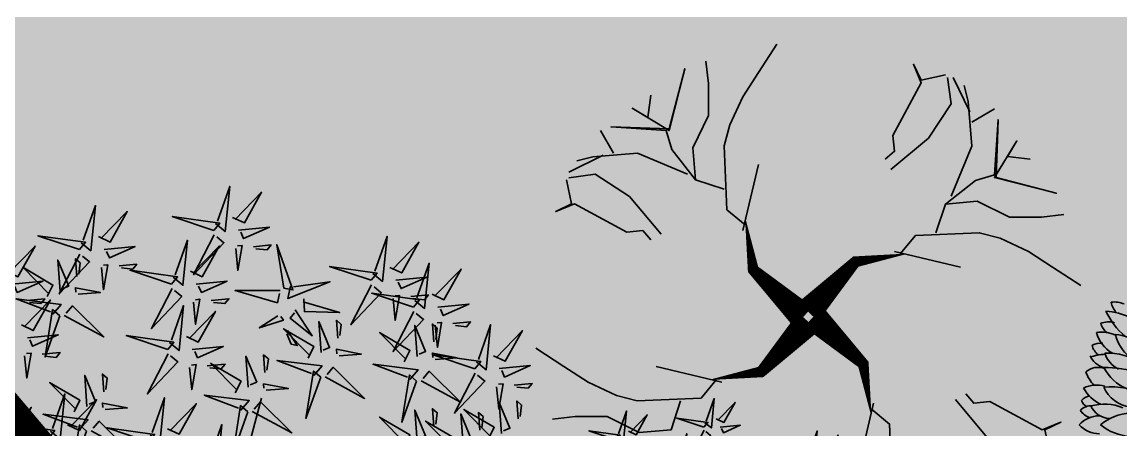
# Model space of a CAD drawing. Header units: millimetres. Extents: x -620 to 116137, y -21481 to 17762.
# Drawn here: x 12518 to 13540, y 8261 to 8640 of the extents above; entities that cross this region are included whole.
import ezdxf

# ---------------------------------------------------------------- set-up
doc = ezdxf.new("R2010")
doc.units = ezdxf.units.MM
doc.header["$LTSCALE"] = 150
doc.linetypes.add('1625E_Roof Plan$0$DASHED', pattern=[0.75, 0.5, -0.25])
doc.layers.add('1625_East Villa$0$ad-Landscape', color=7, linetype='Continuous', lineweight=35, true_color=0x007f00)
doc.layers.add('1625_East Villa$0$ad-Landscape 2', color=7, linetype='Continuous', lineweight=35, true_color=0x264c00)
doc.layers.add('1625_East Villa$0$ad-Verandah', color=7, linetype='Continuous', true_color=0xa57c52)
doc.layers.add('1625E_Roof Plan$0$ad-Secondary Roof', color=6, linetype='Continuous')

# ---------------------------------------------------------------- blocks, each defined once
blk = doc.blocks.new('1625_East Villa$0$bamboo')
at = {"layer": '1625_East Villa$0$ad-Landscape'}
for points in [[(-1212, 689.6), (-1192.2, 648), (-1301.2, 587.1), (-1204.9, 680.9)], [(-1166.4, 669.3), (-1176.9, 559.2), (-1136.4, 650.5), (-1159.3, 660.7)], [(-1121.7, 544.2), (-1162.9, 523.5), (-1225.9, 631.2), (-1130.2, 536.9)], [(-1059.9, 523.7), (-1093.8, 494.6), (-1113.3, 654.4), (-1067.1, 532.2)], [(-1020.9, 635), (-1001.1, 593.4), (-1110, 532.6), (-1013.8, 626.4)], [(-910.8, 624.4), (-832.2, 616.8), (-921, 601.5), (-919.5, 617.3)], [(-1108, 616), (-1114, 553.1), (-1096.8, 567.3), (-1100.9, 607.4)], [(-975.2, 614.7), (-985.8, 504.7), (-945.3, 596), (-968.1, 606.1)], [(-1288.8, 429.3), (-1338.2, 576.9), (-1314.7, 408), (-1288.8, 429.3)], [(-1053.8, 499.5), (-907.2, 551.9), (-1075.6, 524.9), (-1053.8, 499.5)], [(-916.9, 561.5), (-922.9, 498.6), (-905.6, 512.8), (-909.7, 552.9)], [(-1273.1, 427.7), (-1131.2, 501.3), (-1244.7, 393.3), (-1266, 419.1)], [(-1141, 498.1), (-1251.3, 506.4), (-1159.2, 467.8), (-1149.5, 490.8)], [(-1055, 483.7), (-978.6, 343.4), (-1088.9, 454.6), (-1063.5, 476.4)], [(-1193.1, 438.6), (-1256.1, 443.4), (-1241.5, 426.4), (-1201.6, 431.4)], [(-1130.1, 433.9), (-1136.1, 355.2), (-1153.1, 443.6), (-1137.4, 442.4)], [(-1313.2, 423.7), (-1284.7, 389.2), (-1445, 373), (-1321.8, 416.6)], [(-1334.9, 362.3), (-1315.1, 320.7), (-1424, 259.8), (-1327.8, 353.7)], [(-1224.9, 351.7), (-1146.2, 344), (-1235, 328.8), (-1233.5, 344.6)], [(-1289.2, 342), (-1299.8, 231.9), (-1259.3, 323.3), (-1282.1, 333.4)], [(-1230.9, 288.8), (-1236.9, 225.9), (-1219.6, 240.1), (-1223.8, 280.1)], [(-1166, 102), (-1215.3, 249.6), (-1191.8, 80.7), (-1166, 102)], [(-933.9, 115.6), (-983.2, 263.3), (-959.7, 94.3), (-933.9, 115.6)], [(-1150.2, 100.5), (-1008.3, 174), (-1121.8, 66), (-1143.1, 91.9)], [(-1357.1, -48), (-1406.5, 99.6), (-1382.9, -69.3), (-1357.1, -48)], [(-1190.3, 96.4), (-1161.9, 61.9), (-1322.1, 45.7), (-1198.9, 89.3)], [(-958.2, 110.1), (-929.8, 75.6), (-1090, 59.3), (-966.8, 103)], [(-979.9, 48.7), (-960.1, 7.1), (-1069.1, -53.8), (-972.8, 40.1)], [(-1341.4, -49.5), (-1199.5, 24), (-1312.9, -84), (-1334.3, -58.1)], [(-1212, 35.1), (-1192.2, -6.5), (-1301.2, -67.4), (-1204.9, 26.4)], [(-1166.4, 14.8), (-1176.9, -95.3), (-1136.4, -4), (-1159.3, 6.1)], [(-1102, 24.4), (-1023.4, 16.8), (-1112.1, 1.6), (-1110.6, 17.3)], [(-934.3, 28.4), (-944.8, -81.7), (-904.3, 9.6), (-927.2, 19.8)], [(-869.9, 38), (-791.3, 30.4), (-880, 15.2), (-878.5, 30.9)], [(-1108, -38.5), (-1114, -101.4), (-1096.8, -87.2), (-1100.9, -47.1)], [(-780.4, -124), (-821.5, -144.7), (-884.6, -37), (-788.8, -131.3)], [(-875.9, -24.9), (-881.9, -87.8), (-864.7, -73.6), (-868.8, -33.5)], [(-718.6, -144.5), (-752.5, -173.6), (-772, -13.7), (-725.8, -136)], [(-1381.4, -53.6), (-1353, -88.1), (-1513.2, -104.3), (-1390.1, -60.7)], [(-1403.2, -114.9), (-1383.3, -156.5), (-1492.3, -217.4), (-1396.1, -123.6)], [(-712.5, -168.7), (-565.9, -116.3), (-734.3, -143.3), (-712.5, -168.7)], [(-1357.5, -135.2), (-1368, -245.3), (-1327.6, -154), (-1350.4, -143.9)], [(-1293.1, -125.6), (-1214.5, -133.2), (-1303.2, -148.4), (-1301.7, -132.7)], [(-1143.7, -283.2), (-1143, -123.3), (-1099.9, -274), (-1132.7, -280.9)], [(-1299.1, -188.5), (-1305.1, -251.4), (-1287.9, -237.2), (-1292, -197.1)], [(-799.7, -170.1), (-910, -161.8), (-817.9, -200.4), (-808.2, -177.3)], [(-713.7, -184.4), (-637.3, -324.8), (-747.6, -213.6), (-722.2, -191.7)], [(-1053.9, -275.7), (-1010.7, -209.6), (-1038.4, -295.3), (-1051.6, -286.6)], [(-851.8, -229.5), (-914.8, -224.8), (-900.2, -241.7), (-860.3, -236.8)], [(-788.8, -234.2), (-794.8, -313), (-811.8, -224.6), (-796, -225.8)], [(-1152.3, -296.4), (-1306, -271.7), (-1145.4, -329.2), (-1152.3, -296.4)], [(-841.4, -403.5), (-875.3, -432.7), (-894.8, -272.8), (-848.7, -395.1)], [(-1158.7, -320.6), (-1114.9, -311.4), (-1174.8, -460.8), (-1156.4, -331.5)], [(-903.2, -383.1), (-944.4, -403.7), (-1007.5, -296), (-911.7, -390.3)], [(-1000.9, -310.2), (-948, -344.7), (-952.6, -322.9), (-990, -307.9)], [(-1075.2, -337.2), (-982.6, -397.6), (-1044.7, -319.4), (-1064.3, -334.9)], [(-1114.4, -368.3), (-1068.3, -370), (-1064.9, -494.8), (-1103.4, -366)], [(-835.4, -427.8), (-688.8, -375.4), (-857.2, -402.4), (-835.4, -427.8)], [(-922.6, -429.1), (-1032.9, -420.9), (-940.7, -459.5), (-931.1, -436.4)], [(-1179.6, -607.1), (-1229, -459.4), (-1205.5, -628.4), (-1179.6, -607.1)], [(-836.6, -443.5), (-760.1, -583.9), (-870.5, -472.6), (-845, -450.8)], [(-974.6, -488.6), (-1037.7, -483.9), (-1023.1, -500.8), (-983.1, -495.9)], [(-911.6, -493.3), (-917.6, -572.1), (-934.7, -483.7), (-918.9, -484.8)], [(-1163.9, -608.6), (-1022, -535), (-1135.5, -643.1), (-1156.8, -617.2)], [(-1204, -612.6), (-1175.5, -647.1), (-1335.8, -663.4), (-1212.6, -619.7)], [(-1084.1, -757), (-1133.4, -609.4), (-1109.9, -778.4), (-1084.1, -757)], [(-827.8, -744.4), (-861.7, -773.6), (-881.2, -613.7), (-835.1, -736)], [(-889.6, -724), (-930.8, -744.6), (-993.8, -636.9), (-898.1, -731.2)], [(-589.2, -724), (-630.4, -744.6), (-693.5, -636.9), (-597.7, -731.2)], [(-1225.7, -674), (-1205.9, -715.6), (-1314.8, -776.5), (-1218.6, -682.6)], [(-1180, -694.3), (-1190.5, -804.4), (-1150.1, -713.1), (-1172.9, -702.9)], [(-1115.6, -684.7), (-1037, -692.3), (-1125.7, -707.5), (-1124.2, -691.8)], [(-1068.3, -758.6), (-926.4, -685), (-1039.9, -793.1), (-1061.2, -767.2)], [(-821.7, -768.6), (-675.1, -716.3), (-843.5, -743.3), (-821.7, -768.6)], [(-1108.4, -762.6), (-1079.9, -797.1), (-1240.2, -813.4), (-1117, -769.7)], [(-1121.6, -747.6), (-1127.7, -810.5), (-1110.4, -796.3), (-1114.5, -756.2)], [(-908.9, -770), (-1019.2, -761.8), (-927.1, -800.3), (-917.4, -777.3)], [(-608.6, -770), (-718.8, -761.8), (-626.7, -800.3), (-617.1, -777.3)], [(-822.9, -784.4), (-746.5, -924.8), (-856.8, -813.5), (-831.4, -791.7)], [(-575.6, -887.6), (-616.8, -908.3), (-679.8, -800.6), (-584, -894.9)], [(-1130.1, -824), (-1110.3, -865.6), (-1219.3, -926.5), (-1123, -832.6)], [(-1084.5, -844.3), (-1095, -954.4), (-1054.5, -863.1), (-1077.3, -852.9)], [(-1020.1, -834.7), (-941.4, -842.3), (-1030.2, -857.5), (-1028.7, -841.8)], [(-961, -829.5), (-1024, -824.8), (-1009.5, -841.7), (-969.5, -836.8)], [(-898, -834.2), (-904, -913), (-921, -824.6), (-905.3, -825.7)], [(-865.6, -975.2), (-915, -827.6), (-891.5, -996.5), (-865.6, -975.2)], [(-660.6, -829.5), (-723.6, -824.8), (-709.1, -841.7), (-669.1, -836.8)], [(-1026.1, -897.6), (-1032.1, -960.5), (-1014.9, -946.3), (-1019, -906.2)], [(-849.9, -976.7), (-708, -903.2), (-821.4, -1011.2), (-842.8, -985.4)], [(-594.9, -933.7), (-705.2, -925.4), (-613.1, -964), (-603.4, -940.9)], [(-616.5, -1023.9), (-657.7, -1044.6), (-720.8, -936.9), (-625, -1031.2)], [(-889.9, -980.8), (-861.5, -1015.3), (-1021.7, -1031.5), (-898.6, -987.9)], [(-647, -993.1), (-710, -988.4), (-695.4, -1005.3), (-655.5, -1000.4)], [(-911.7, -1042.2), (-891.9, -1083.8), (-1000.8, -1144.6), (-904.6, -1050.8)], [(-801.6, -1052.8), (-723, -1060.4), (-811.7, -1075.7), (-810.2, -1059.9)], [(-866, -1062.5), (-876.5, -1172.5), (-836.1, -1081.2), (-858.9, -1071.1)], [(-635.9, -1070), (-746.1, -1061.7), (-654, -1100.3), (-644.4, -1077.3)], [(-807.6, -1115.7), (-813.6, -1178.6), (-796.4, -1164.4), (-800.5, -1124.4)], [(-687.9, -1129.5), (-751, -1124.7), (-736.4, -1141.7), (-696.4, -1136.8)]]:
    blk.add_lwpolyline(points, dxfattribs=at)
at = {"layer": '1625_East Villa$0$ad-Landscape 2'}
blk.add_line((-470.6, -139.1), (-761.2, -217.2), dxfattribs=at)
for points in [[(-638.6, 703.2), (-618.8, 661.6), (-727.8, 600.7), (-631.5, 694.6)], [(-619.9, 538.4), (-669.2, 686), (-645.7, 517), (-619.9, 538.4)], [(-650.3, 428.2), (-684.2, 399.1), (-703.7, 559), (-657.6, 436.7)], [(-712.1, 448.7), (-753.3, 428.1), (-816.4, 535.7), (-720.6, 441.4)], [(-644.2, 532.8), (-615.8, 498.3), (-776, 482), (-652.8, 525.7)], [(-665.9, 471.4), (-646.1, 429.8), (-755.1, 368.9), (-658.8, 462.8)], [(-644.2, 404), (-497.6, 456.4), (-666, 429.4), (-644.2, 404)], [(-731.5, 402.7), (-841.7, 410.9), (-749.6, 372.3), (-739.9, 395.4)], [(-645.4, 388.3), (-569, 247.9), (-679.3, 359.1), (-653.9, 381)], [(-783.5, 343.2), (-846.5, 347.9), (-832, 331), (-792, 335.9)], [(-720.5, 338.5), (-726.5, 259.7), (-743.5, 348.1), (-727.8, 346.9)], [(-606.2, 183.8), (-655.6, 331.4), (-632, 162.5), (-606.2, 183.8)], [(-918.2, 114.1), (-776.2, 187.7), (-889.7, 79.6), (-911, 105.5)], [(-630.5, 178.2), (-602.1, 143.7), (-762.3, 127.5), (-639.2, 171.1)], [(-652.3, 116.9), (-632.5, 75.3), (-741.4, 14.4), (-645.2, 108.2)], [(-535, -26.3), (-506.5, -60.8), (-666.8, -77), (-543.6, -33.4)]]:
    blk.add_lwpolyline(points, dxfattribs=at)
blk = doc.blocks.new('1625_East Villa$0$A$C7DA81DBD')
at = {"layer": '1625_East Villa$0$ad-Landscape'}
for centre, radius, start, end in [((-0.641, 3.924), 0.342, 140.1793, 198.6746), ((-1.18, 3.454), 0.743, 47.0323, 68.1406), ((-0.143, 3.955), 0.535, 155.1905, 195.2068), ((-0.906, 3.641), 0.606, 24.0272, 62.7305), ((-0.266, 4.046), 0.225, 130.8443, 173.759), ((-0.491, 4.017), 0.214, 30.4156, 68.83), ((-0.096, 4.063), 0.227, 130.9335, 187.2728), ((-0.414, 3.981), 0.305, 17.0973, 56.395), ((0.323, 3.905), 0.477, 132.7387, 179.5624), ((-1.034, 3.87), 0.552, 170.4856, 205.4529), ((-1.759, 3.363), 0.625, 31.2577, 73.0883), ((-1.053, 3.888), 0.343, 154.8223, 186.1053), ((-1.415, 3.77), 0.269, 35.0422, 78.9599), ((5.866, 2.673), 7.168, 168.7597, 170.8333), ((-1.327, 3.744), 0.358, 14.3796, 65.6782), ((0.485, 3.825), 0.838, 164.1327, 202.2774), ((-0.466, 3.725), 0.359, 3.0513, 66.2944), ((-2.444, 2.7), 1.205, 39.6176, 65.5256), ((-0.466, 3.951), 1.488, 185.9725, 202.7074), ((-1.452, 3.751), 0.311, 153.8191, 198.7871), ((-1.821, 3.599), 0.302, 36.3212, 72.6008), ((-0.211, 3.764), 1.016, 176.9811, 215.1502), ((-1.383, 3.356), 0.488, 27.4375, 71.1826), ((0.785, 3.797), 1.765, 178.7548, 198.6115), ((-1.37, 3.11), 0.824, 23.2196, 61.7797), ((0.81, 3.717), 1.458, 175.3381, 205.5558), ((-0.873, 3.314), 0.57, 6.6723, 66.2687), ((0.672, 3.334), 0.873, 140.3941, 176.9962), ((-1.692, 3.651), 0.41, 172.3277, 203.6108), ((-2.158, 3.355), 0.356, 46.8629, 80.3692), ((-1.724, 2.922), 0.735, 40.3866, 76.092), ((-0.579, 3.745), 0.974, 186.4669, 241.6556)]:
    blk.add_arc(centre, radius, start, end, dxfattribs=at)
at = {"layer": '1625_East Villa$0$ad-Landscape 2'}
for centre, radius, start, end in [((-0.323, 3.905), 0.477, 0.4376, 47.2613), ((-0.672, 3.334), 0.873, 3.0038, 39.6059)]:
    blk.add_arc(centre, radius, start, end, dxfattribs=at)
blk = doc.blocks.new('1625_East Villa$0$A$C06C421F0')
at = {"layer": '1625_East Villa$0$ad-Landscape'}
for points in [[(359.9, 366.5, 36, 14.4, 0), (421.2, 431.5, 14.4, 0.72, 0), (487.4, 441.9, 0, 0, 0), (448, 441.9, 0, 0, 0), (472.5, 524.2, 0, 0, 0), (467.7, 541.4, 0, 0, 0), (379.6, 599.7, 0, 0, 0), (404.1, 579.3, 0, 0, 0), (359.9, 575.7, 0, 0, 0), (404.1, 579.3, 0, 0, 0), (467.7, 541.4, 0, 0, 0), (433.5, 648, 0, 0, 0), (482.5, 692.3, 0, 0, 0), (430.9, 648, 0, 0, 0), (418.6, 692.3, 0, 0, 0), (426.1, 713.1, 0, 0, 0), (413.8, 692.3, 0, 0, 0), (372.2, 716.3, 0, 0, 0), (413.8, 692.3, 0, 0, 0), (323.1, 719.9, 0, 0, 0)], [(353.4, 359.9, 36, 14.4, 0), (288.3, 421.2, 14.4, 0.72, 0), (277.9, 487.4, 0, 0, 0), (277.9, 448, 0, 0, 0), (195.7, 472.5, 0, 0, 0), (178.5, 467.7, 0, 0, 0), (120.2, 379.6, 0, 0, 0), (140.6, 404.1, 0, 0, 0), (144.2, 359.9, 0, 0, 0), (140.6, 404.1, 0, 0, 0), (178.5, 467.7, 0, 0, 0), (71.9, 433.5, 0, 0, 0), (27.6, 482.5, 0, 0, 0), (71.9, 430.9, 0, 0, 0), (27.6, 418.6, 0, 0, 0), (6.8, 426.1, 0, 0, 0), (27.6, 413.8, 0, 0, 0), (3.6, 372.2, 0, 0, 0), (27.6, 413.8, 0, 0, 0), (0, 323.1, 0, 0, 0)], [(366.5, 360, 36, 14.4, 0), (431.5, 298.7, 14.4, 0.72, 0), (441.9, 232.5, 0, 0, 0), (441.9, 271.9, 0, 0, 0), (524.2, 247.4, 0, 0, 0), (541.4, 252.2, 0, 0, 0), (599.7, 340.3, 0, 0, 0), (579.3, 315.8, 0, 0, 0), (575.7, 360, 0, 0, 0), (579.3, 315.8, 0, 0, 0), (541.4, 252.2, 0, 0, 0), (648, 286.4, 0, 0, 0), (692.3, 237.4, 0, 0, 0), (648, 289, 0, 0, 0), (692.3, 301.2, 0, 0, 0), (713.1, 293.8, 0, 0, 0), (692.3, 306.1, 0, 0, 0), (716.3, 347.7, 0, 0, 0), (692.3, 306.1, 0, 0, 0), (719.9, 396.8, 0, 0, 0)], [(360, 353.4, 36, 14.4, 0), (298.7, 288.3, 14.4, 0.72, 0), (232.5, 277.9, 0, 0, 0), (271.9, 277.9, 0, 0, 0), (247.4, 195.7, 0, 0, 0), (252.2, 178.5, 0, 0, 0), (340.3, 120.2, 0, 0, 0), (315.8, 140.6, 0, 0, 0), (360, 144.2, 0, 0, 0), (315.8, 140.6, 0, 0, 0), (252.2, 178.5, 0, 0, 0), (286.4, 71.9, 0, 0, 0), (237.4, 27.6, 0, 0, 0), (289, 71.9, 0, 0, 0), (301.2, 27.6, 0, 0, 0), (293.8, 6.8, 0, 0, 0), (306.1, 27.6, 0, 0, 0), (347.7, 3.6, 0, 0, 0), (306.1, 27.6, 0, 0, 0), (396.8, 0, 0, 0, 0)]]:
    blk.add_lwpolyline(points, format="xyseb", dxfattribs=at)
for points in [[(277.9, 479.9), (254, 499.6), (250.4, 582.9), (257.6, 610), (274.8, 646.8), (295.1, 678.4), (319.1, 715.2)], [(250.4, 526.4), (212.9, 538.7), (209.3, 580.3), (230, 622.2), (230, 663.9), (226.4, 693.2)], [(460.3, 565.3), (472.5, 575.7), (470.3, 596.5), (507.1, 664.7), (497, 689.2), (507.1, 668.4), (538.7, 675.1)], [(212.9, 538.7), (182.1, 578), (174.9, 602.6), (103, 607.4), (178.5, 604.8), (198.9, 683.2), (178.5, 602.6), (130.6, 631.9), (151, 619.7), (154.6, 649)], [(467.7, 551.8), (516.7, 592.9), (546.1, 637.6), (541.3, 672)], [(106.2, 573.2), (89, 602.6)], [(202.5, 546.1), (137.4, 573.2), (79.1, 568.4), (58.3, 563.2)], [(92.6, 570.6), (47.9, 548.7)], [(274.8, 472.5), (295.1, 558.4)], [(168.1, 467.7), (127, 516.7), (82.3, 546.1), (47.9, 541.3)], [(154.6, 460.3), (144.2, 472.5), (123.4, 470.3), (55.1, 507.1), (30.7, 497), (51.5, 507.1), (44.7, 538.7)], [(479.9, 441.9), (499.6, 465.9), (582.9, 469.5), (610, 462.3), (646.8, 445.1), (678.4, 424.8), (715.2, 400.8)], [(472.5, 445.1), (558.4, 424.8)], [(239.9, 277.9), (220.3, 254), (137, 250.4), (109.9, 257.6), (73.1, 274.8), (41.5, 295.1), (4.7, 319.1)], [(247.4, 274.8), (161.5, 295.1)], [(193.5, 250.4), (181.2, 212.9), (139.6, 209.3), (97.6, 230), (56, 230), (26.6, 226.4)], [(445.1, 247.4), (424.8, 161.5)], [(441.9, 239.9), (465.9, 220.3), (469.5, 137), (462.3, 109.9), (445.1, 73.1), (424.8, 41.5), (400.8, 4.7)], [(181.2, 212.9), (141.8, 182.1), (117.3, 174.9), (112.5, 103), (115.1, 178.5), (36.7, 198.9), (117.3, 178.5), (88, 130.6), (100.2, 151), (70.9, 154.6)], [(173.8, 202.5), (146.7, 137.4), (151.5, 79.1), (156.7, 58.3)], [(469.5, 193.5), (507, 181.2), (510.6, 139.6), (489.8, 97.6), (489.8, 56), (493.5, 26.6)], [(252.2, 168.1), (203.2, 127), (173.8, 82.3), (178.6, 47.9)], [(259.6, 154.6), (247.4, 144.2), (249.6, 123.4), (212.8, 55.1), (222.8, 30.7), (212.8, 51.5), (181.2, 44.7)], [(146.7, 106.2), (117.3, 89)], [(149.3, 92.6), (171.2, 47.9)]]:
    blk.add_lwpolyline(points, dxfattribs=at)
blk = doc.blocks.new('1625_East Villa$0$zw$959F')
at = {"transparency": 33554559}
h = blk.add_hatch(color=256, dxfattribs=at)
h.dxf.hatch_style = 1
h.set_gradient(color1=(153, 204, 0), color2=(63, 127, 0), tint=1, name='INVSPHERICAL')
h.paths.add_polyline_path([(0, -8875), (2430, -8875), (2430, -4975), (0, -4975)])
h = blk.add_hatch(dxfattribs=at)
h.set_pattern_fill('GRASS', color=74)
h.set_pattern_definition([(90, (-1096435.541, 661200.024), (-17.96051224, 17.96051224), [4.7625, -31.1585245]), (45, (-1096435.54, 661200.024), (-17.96051224, 17.96051224), [4.7625, -20.6375]), (135, (-1096435.54, 661200.024), (-17.96051224, -17.96051224), [4.7625, -20.6375])])
h.paths.add_polyline_path([(0, -8875), (2430, -8875), (2430, -4975), (0, -4975)])
at = {"xscale": -54.36482949885743, "yscale": 54.36482949885743, "zscale": 54.36482949885722, "rotation": 89.99999999999997}
blk.add_blockref('1625_East Villa$0$A$C7DA81DBD', (1613.4, -5354.5), dxfattribs=at)
at = {"layer": '1625_East Villa$0$ad-Landscape', "xscale": 0.7144563243118911, "yscale": 0.7144563243118911, "zscale": 0.7144563243118911, "rotation": 270}
blk.add_blockref('1625_East Villa$0$A$C06C421F0', (872.6, -4996.9), dxfattribs=at)
at = {"layer": '1625_East Villa$0$ad-Landscape', "linetype": 'Continuous', "rotation": 89.99999999999997}
for p, xscale, yscale, zscale in [((563.6, -5529.2), -0.2620739326953543, 0.2620739326953543, 0.2620739326953535), ((1024.4, -5589.4), -0.1713600815364864, 0.1713600815364864, 0.171360081536486)]:
    blk.add_blockref('1625_East Villa$0$bamboo', p, dxfattribs=dict(at, xscale=xscale, yscale=yscale, zscale=zscale))
blk = doc.blocks.new('1625E_Roof Plan')
at = {"layer": '1625E_Roof Plan$0$ad-Secondary Roof', "linetype": '1625E_Roof Plan$0$DASHED', "ltscale": 2, "const_width": 40}
blk.add_lwpolyline([(12570, 8195), (10022.5, 11207.5), (12570, 14220), (13950, 14220), (13950, 8195)], close=True, dxfattribs=at)
blk = doc.blocks.new('1625_East Villa')
at = {"layer": '1625_East Villa$0$ad-Verandah'}
blk.add_blockref('1625_East Villa$0$zw$959F', (12120, 13620), dxfattribs=at)
blk.add_blockref('1625E_Roof Plan', (0, 0))

msp = doc.modelspace()

# ---------------------------------------------------------------- block references
msp.add_blockref('1625_East Villa', (0, 0))

doc.saveas('drawing.dxf')
